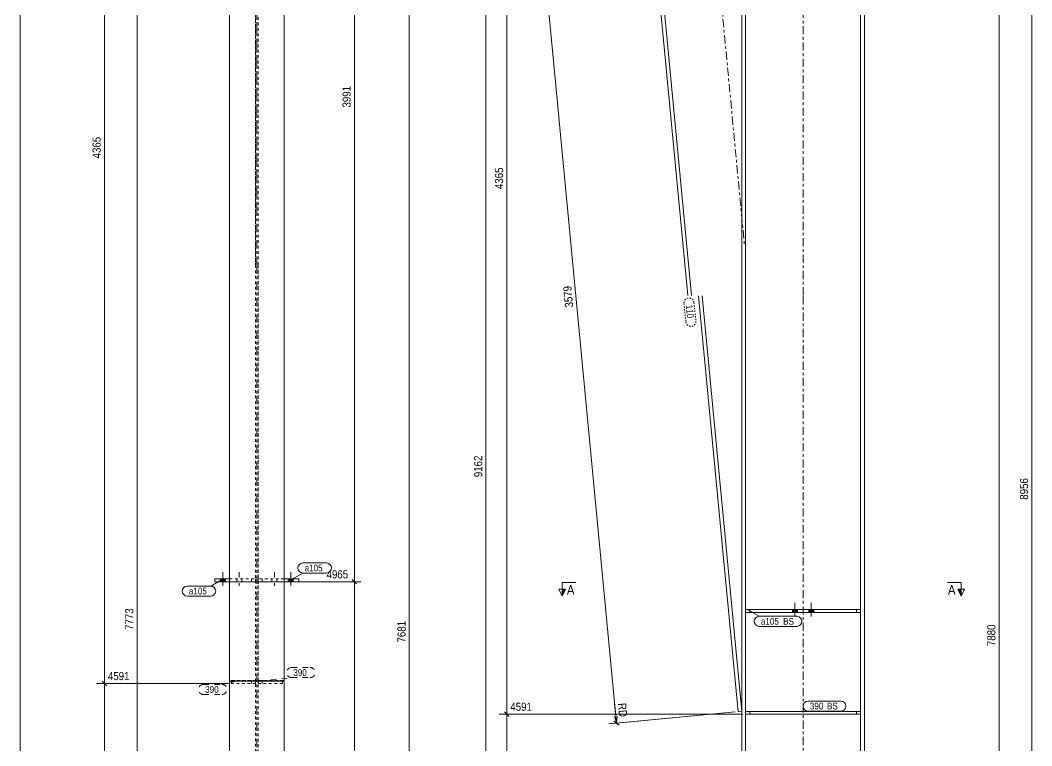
# Model space of a CAD drawing. Header units: millimetres. Extents: x 2 to 579, y 1 to 825.
# Drawn here: x 5 to 376.5, y 283.2 to 549.9 of the extents above; entities that cross this region are included whole.
import ezdxf

# ---------------------------------------------------------------- set-up
doc = ezdxf.new("R2010")
doc.units = ezdxf.units.MM
for name, pattern in [('XKITLINE00', [0]), ('XKITLINE01', [4, 1, -1, 1, -1]), ('XKITLINE02', [4, 2, -2]), ('XKITLINE03', [6, 3, -1, 1, -1]), ('XKITLINE04', [3, 0.5, -0.5, 0.5, -0.5, 0.5, -0.5])]:
    doc.linetypes.add(name, pattern=pattern)
for name, color, linetype, lineweight in [('Bolt', 3, 'Continuous', 0), ('Dimensions', 7, 'Continuous', 0), ('DrawingSheet', 5, 'Continuous', 0), ('Part', 2, 'Continuous', 0), ('PartMark', 7, 'Continuous', 0), ('Section', 6, 'Continuous', 0)]:
    doc.layers.add(name, color=color, linetype=linetype, lineweight=lineweight)
doc.styles.add('ARIAL', font='ARIAL.TTF')

# ---------------------------------------------------------------- blocks, each defined once
blk = doc.blocks.new('*A8')
at = {"layer": 'Bolt'}
for points in [[(288.64, 332.21), (288.64, 333.21), (290.44, 333.21), (290.44, 332.21)], [(288.64, 332.21), (288.64, 333.21), (290.44, 333.21), (290.44, 332.21)], [(294.64, 332.21), (294.64, 333.21), (296.44, 333.21), (296.44, 332.21)], [(294.64, 332.21), (294.64, 333.21), (296.44, 333.21), (296.44, 332.21)]]:
    blk.add_hatch(color=3, dxfattribs=at).paths.add_polyline_path(points, flags=17)
at = {"layer": 'Bolt', "color": 3, "linetype": 'XKITLINE00', "lineweight": 0}
for p, q in [((289.54, 335.71), (289.54, 330.71)), ((289.54, 335.71), (289.54, 330.71)), ((295.54, 335.71), (295.54, 330.71)), ((295.54, 335.71), (295.54, 330.71)), ((288.64, 333.21), (288.64, 332.21)), ((288.64, 333.21), (288.64, 332.21)), ((290.44, 333.21), (290.44, 332.21)), ((290.44, 333.21), (290.44, 332.21)), ((294.64, 333.21), (294.64, 332.21)), ((294.64, 333.21), (294.64, 332.21)), ((296.44, 333.21), (296.44, 332.21)), ((296.44, 333.21), (296.44, 332.21))]:
    blk.add_line(p, q, dxfattribs=at)
blk = doc.blocks.new('*A9')
at = {"layer": 'Bolt', "color": 3, "linetype": 'XKITLINE02', "lineweight": 0}
for p, q in [((289.54, 335.71), (289.54, 330.71)), ((289.54, 335.71), (289.54, 330.71)), ((295.54, 335.71), (295.54, 330.71)), ((295.54, 335.71), (295.54, 330.71)), ((288.64, 333.21), (288.64, 332.21)), ((288.64, 333.21), (288.64, 332.21)), ((290.44, 333.21), (290.44, 332.21)), ((290.44, 333.21), (290.44, 332.21)), ((294.64, 333.21), (294.64, 332.21)), ((294.64, 333.21), (294.64, 332.21)), ((296.44, 333.21), (296.44, 332.21)), ((296.44, 333.21), (296.44, 332.21))]:
    blk.add_line(p, q, dxfattribs=at)
blk = doc.blocks.new('*A15')
at = {"layer": 'Part', "color": 2, "linetype": 'XKITLINE00', "lineweight": 0}
for p, q in [((313.64, 688.58), (313.64, 448.71)), ((315.04, 448.71), (315.04, 689.68)), ((270.04, 654.21), (270.04, 448.71)), ((271.44, 655.31), (271.44, 448.71)), ((270.04, 448.61), (270.04, 181.42)), ((271.44, 448.61), (271.44, 333.21)), ((313.64, 448.61), (313.64, 333.21)), ((315.04, 181.42), (315.04, 448.61)), ((271.44, 332.21), (271.44, 181.42)), ((313.64, 332.21), (313.64, 181.42))]:
    blk.add_line(p, q, dxfattribs=at)
at = {"layer": 'Part', "color": 7, "linetype": 'XKITLINE03', "lineweight": 0}
for p, q in [((292.54, 448.71), (292.54, 681.94)), ((292.54, 181.42), (292.54, 448.61))]:
    blk.add_line(p, q, dxfattribs=at)
at = {"layer": 'Part', "color": 7, "linetype": 'XKITLINE01', "lineweight": 0}
for p, q in [((271.44, 333.21), (271.44, 332.21)), ((313.64, 333.21), (313.64, 332.21))]:
    blk.add_line(p, q, dxfattribs=at)
blk = doc.blocks.new('*A17')
at = {"layer": 'Part', "color": 2, "linetype": 'XKITLINE00', "lineweight": 0}
for p, q in [((271.44, 333.21), (313.64, 333.21)), ((271.44, 333.21), (271.44, 332.21)), ((271.44, 332.21), (313.64, 332.21)), ((313.64, 332.21), (313.64, 333.21))]:
    blk.add_line(p, q, dxfattribs=at)
at = {"layer": 'Part', "color": 7, "linetype": 'XKITLINE01', "lineweight": 0}
for p, q in [((272.94, 332.21), (272.94, 333.21)), ((312.14, 332.21), (312.14, 333.21))]:
    blk.add_line(p, q, dxfattribs=at)
blk = doc.blocks.new('*A18')
at = {"layer": 'Part', "color": 7, "linetype": 'XKITLINE01', "lineweight": 0}
for p, q in [((313.64, 333.21), (271.44, 333.21)), ((271.44, 332.21), (271.44, 333.21)), ((313.64, 332.21), (271.44, 332.21)), ((272.94, 333.21), (272.94, 332.21)), ((312.14, 332.21), (312.14, 333.21)), ((313.64, 333.21), (313.64, 332.21))]:
    blk.add_line(p, q, dxfattribs=at)
blk = doc.blocks.new('*A20')
at = {"layer": 'Part', "color": 7, "linetype": 'XKITLINE01', "lineweight": 0}
for p, q in [((233.39, 625.31), (268.87, 653.29)), ((268.87, 653.29), (270.04, 652.74)), ((270.04, 448.71), (270.04, 652.74)), ((270.04, 448.71), (270.04, 652.74)), ((270.04, 652.74), (270.04, 652.74)), ((270.04, 295.82), (270.04, 448.61)), ((270.04, 295.82), (270.04, 448.61))]:
    blk.add_line(p, q, dxfattribs=at)
at = {"layer": 'Part', "color": 7, "linetype": 'XKITLINE03', "lineweight": 0}
blk.add_line((253.47, 651.85), (270.98, 467.44), dxfattribs=at)
at = {"layer": 'Part', "color": 2, "linetype": 'XKITLINE00', "lineweight": 0}
for p, q in [((270.04, 652.74), (268.87, 653.29)), ((250.16, 448.71), (233.39, 625.31)), ((234.7, 626.35), (251.57, 448.71)), ((268.64, 295.69), (254.12, 448.61)), ((255.53, 448.61), (270.04, 295.82)), ((270.04, 295.82), (268.64, 295.69))]:
    blk.add_line(p, q, dxfattribs=at)
blk = doc.blocks.new('*A21')
at = {"layer": 'Part', "color": 2, "linetype": 'XKITLINE00', "lineweight": 0}
for p, q in [((271.44, 295.82), (313.64, 295.82)), ((271.44, 294.82), (313.64, 294.82))]:
    blk.add_line(p, q, dxfattribs=at)
at = {"layer": 'Part', "color": 7, "linetype": 'XKITLINE01', "lineweight": 0}
for p, q in [((271.44, 295.82), (271.44, 294.82)), ((272.94, 294.82), (272.94, 295.82)), ((312.14, 295.82), (312.14, 294.82)), ((313.64, 294.82), (313.64, 295.82))]:
    blk.add_line(p, q, dxfattribs=at)
blk = doc.blocks.new('*A22')
at = {"layer": 'Part', "color": 7, "linetype": 'XKITLINE01', "lineweight": 0}
for p, q in [((313.64, 295.82), (271.44, 295.82)), ((271.44, 295.82), (271.44, 294.82)), ((271.44, 294.82), (313.64, 294.82)), ((272.94, 294.82), (272.94, 295.82)), ((312.14, 294.82), (312.14, 295.82)), ((313.64, 294.82), (313.64, 295.82))]:
    blk.add_line(p, q, dxfattribs=at)
blk = doc.blocks.new('*A31')
at = {"layer": 'Bolt'}
blk.add_hatch(color=3, dxfattribs=at).paths.add_polyline_path([(105.25, 344.49), (105.25, 343.49), (103.45, 343.49), (103.45, 344.49)], flags=17)
blk.add_hatch(color=3, dxfattribs=at).paths.add_polyline_path([(105.25, 344.49), (105.25, 343.49), (103.45, 343.49), (103.45, 344.49)], flags=17)
at = {"layer": 'Bolt', "color": 3, "linetype": 'XKITLINE02', "lineweight": 0}
for p, q in [((98.35, 346.99), (98.35, 341.99)), ((98.35, 346.99), (98.35, 341.99)), ((97.45, 344.49), (97.45, 343.49)), ((97.45, 344.49), (97.45, 343.49)), ((99.25, 344.49), (99.25, 343.49)), ((99.25, 344.49), (99.25, 343.49))]:
    blk.add_line(p, q, dxfattribs=at)
at = {"layer": 'Bolt', "color": 3, "linetype": 'XKITLINE00', "lineweight": 0}
for p, q in [((104.35, 346.99), (104.35, 341.99)), ((104.35, 346.99), (104.35, 341.99)), ((103.45, 344.49), (103.45, 343.49)), ((103.45, 344.49), (103.45, 343.49)), ((105.25, 344.49), (105.25, 343.49)), ((105.25, 344.49), (105.25, 343.49))]:
    blk.add_line(p, q, dxfattribs=at)
blk = doc.blocks.new('*A32')
at = {"layer": 'Bolt'}
blk.add_hatch(color=3, dxfattribs=at).paths.add_polyline_path([(78.55, 343.49), (78.55, 344.49), (80.35, 344.49), (80.35, 343.49)], flags=17)
blk.add_hatch(color=3, dxfattribs=at).paths.add_polyline_path([(78.55, 343.49), (78.55, 344.49), (80.35, 344.49), (80.35, 343.49)], flags=17)
at = {"layer": 'Bolt', "color": 3, "linetype": 'XKITLINE00', "lineweight": 0}
for p, q in [((79.45, 346.99), (79.45, 341.99)), ((79.45, 346.99), (79.45, 341.99)), ((78.55, 344.49), (78.55, 343.49)), ((78.55, 344.49), (78.55, 343.49)), ((80.35, 344.49), (80.35, 343.49)), ((80.35, 344.49), (80.35, 343.49))]:
    blk.add_line(p, q, dxfattribs=at)
at = {"layer": 'Bolt', "color": 3, "linetype": 'XKITLINE02', "lineweight": 0}
for p, q in [((85.45, 346.99), (85.45, 341.99)), ((85.45, 346.99), (85.45, 341.99)), ((84.55, 344.49), (84.55, 343.49)), ((84.55, 344.49), (84.55, 343.49)), ((86.35, 344.49), (86.35, 343.49)), ((86.35, 344.49), (86.35, 343.49))]:
    blk.add_line(p, q, dxfattribs=at)
blk = doc.blocks.new('*A38')
at = {"layer": 'Part', "color": 7, "linetype": 'XKITLINE01', "lineweight": 0}
for p, q in [((81.9, 700.96), (81.9, 459.99)), ((91.45, 699.86), (91.45, 459.99)), ((92.35, 459.99), (92.35, 699.86)), ((101.9, 459.99), (101.9, 700.96)), ((81.9, 459.89), (81.9, 306.96)), ((91.45, 459.89), (91.45, 192.7)), ((92.35, 192.7), (92.35, 459.89)), ((101.9, 306.96), (101.9, 459.89))]:
    blk.add_line(p, q, dxfattribs=at)
at = {"layer": 'Part', "color": 7, "linetype": 'XKITLINE03', "lineweight": 0}
for p, q in [((91.9, 459.99), (91.9, 693.22)), ((91.9, 192.7), (91.9, 459.89))]:
    blk.add_line(p, q, dxfattribs=at)
at = {"layer": 'Part', "color": 2, "linetype": 'XKITLINE00', "lineweight": 0}
for p, q in [((81.9, 192.7), (81.9, 306.96)), ((101.9, 306.96), (101.9, 192.7))]:
    blk.add_line(p, q, dxfattribs=at)
blk = doc.blocks.new('*A40')
at = {"layer": 'Part', "color": 7, "linetype": 'XKITLINE01', "lineweight": 0}
for p, q in [((92.35, 344.49), (92.35, 343.49)), ((101.9, 344.49), (92.35, 344.49)), ((101.9, 343.49), (92.35, 343.49)), ((93.85, 344.49), (93.85, 343.49))]:
    blk.add_line(p, q, dxfattribs=at)
at = {"layer": 'Part', "color": 2, "linetype": 'XKITLINE00', "lineweight": 0}
for p, q in [((107.35, 344.49), (101.9, 344.49)), ((107.35, 343.49), (101.9, 343.49)), ((107.35, 344.49), (107.35, 343.49))]:
    blk.add_line(p, q, dxfattribs=at)
blk = doc.blocks.new('*A41')
at = {"layer": 'Part', "color": 2, "linetype": 'XKITLINE00', "lineweight": 0}
for p, q in [((76.45, 344.49), (81.9, 344.49)), ((76.45, 344.49), (76.45, 343.49)), ((76.45, 343.49), (81.9, 343.49))]:
    blk.add_line(p, q, dxfattribs=at)
at = {"layer": 'Part', "color": 7, "linetype": 'XKITLINE01', "lineweight": 0}
for p, q in [((81.9, 344.49), (91.45, 344.49)), ((81.9, 343.49), (91.45, 343.49)), ((89.95, 344.49), (89.95, 343.49)), ((91.45, 344.49), (91.45, 343.49))]:
    blk.add_line(p, q, dxfattribs=at)
blk = doc.blocks.new('*A43')
at = {"layer": 'Part', "color": 7, "linetype": 'XKITLINE01', "lineweight": 0}
for p, q in [((91.45, 664.57), (91.45, 459.99)), ((92.35, 664.57), (91.45, 664.57)), ((91.45, 664.01), (92.35, 664.01)), ((92.35, 459.99), (92.35, 664.57)), ((91.45, 637.62), (81.9, 637.62)), ((81.9, 637.62), (81.9, 626.31)), ((81.9, 636.59), (101.9, 636.59)), ((101.9, 637.62), (92.35, 637.62)), ((101.9, 626.31), (101.9, 637.62)), ((91.45, 459.89), (91.45, 307.1)), ((92.35, 307.1), (92.35, 459.89)), ((101.9, 307.1), (81.9, 307.1))]:
    blk.add_line(p, q, dxfattribs=at)
at = {"layer": 'Part', "color": 7, "linetype": 'XKITLINE03', "lineweight": 0}
blk.add_line((91.9, 663.12), (91.9, 478.72), dxfattribs=at)
at = {"layer": 'Part', "color": 2, "linetype": 'XKITLINE00', "lineweight": 0}
for p, q in [((81.9, 459.99), (81.9, 626.31)), ((101.9, 459.99), (101.9, 626.31)), ((81.9, 306.96), (81.9, 459.89)), ((101.9, 306.96), (101.9, 459.89)), ((101.9, 306.96), (81.9, 306.96))]:
    blk.add_line(p, q, dxfattribs=at)
blk = doc.blocks.new('*A44')
at = {"layer": 'Part', "color": 7, "linetype": 'XKITLINE01', "lineweight": 0}
for p, q in [((101.35, 307.1), (92.35, 307.1)), ((92.35, 307.1), (92.35, 306.1)), ((92.35, 306.1), (101.35, 306.1)), ((93.85, 307.1), (93.85, 306.1)), ((101.35, 306.1), (101.35, 307.1))]:
    blk.add_line(p, q, dxfattribs=at)
blk = doc.blocks.new('*A45')
at = {"layer": 'Part', "color": 7, "linetype": 'XKITLINE01', "lineweight": 0}
for p, q in [((91.45, 307.1), (82.45, 307.1)), ((82.45, 307.1), (82.45, 306.1)), ((82.45, 306.1), (91.45, 306.1)), ((89.95, 307.1), (89.95, 306.1)), ((91.45, 306.1), (91.45, 307.1))]:
    blk.add_line(p, q, dxfattribs=at)
blk = doc.blocks.new('*A78')
at = {"layer": 'DrawingSheet', "color": 5, "linetype": 'XKITLINE00', "lineweight": 0}
blk.add_line((5, 825), (5, 5), dxfattribs=at)
blk = doc.blocks.new('*A86')
at = {"layer": 'Dimensions', "color": 7, "linetype": 'XKITLINE00', "lineweight": 0}
blk.add_line((176.05, 64.42), (176.05, 708.31), dxfattribs=at)
at = {"layer": 'Dimensions', "color": 3, "style": 'ARIAL', "width": 0.85}
blk.add_text('9162', height=3, rotation=90.0002, dxfattribs=at).set_placement((174.7, 381.91))
blk = doc.blocks.new('*A92')
at = {"layer": 'Dimensions', "color": 7, "linetype": 'XKITLINE00', "lineweight": 0}
for p, q in [((233.81, 610.29), (191.25, 606.25)), ((193.16, 607.28), (195.01, 605.75)), ((224.01, 291.45), (194.09, 606.51)), ((223.32, 298.64), (224.01, 291.45)), ((267.65, 295.59), (221.17, 291.18)), ((267.65, 295.59), (221.62, 291.22)), ((223.27, 293.89), (224.01, 291.45)), ((224.27, 293.98), (224.01, 291.45)), ((223.08, 292.21), (224.93, 290.68))]:
    blk.add_line(p, q, dxfattribs=at)
at = {"layer": 'Dimensions', "color": 3}
for p in [(194.09, 606.51), (224.01, 291.45)]:
    blk.add_point(p, dxfattribs=at)
at = {"layer": 'Dimensions', "color": 7}
blk.add_point((224.01, 291.45), dxfattribs=at)
at = {"layer": 'Dimensions', "color": 3, "style": 'ARIAL', "width": 0.85}
for s, rotation, p in [('3579', 5.4259, (195.27, 607.83)), ('3579', 95.4261, (208.12, 444.42)), ('RD', -84.5743, (224.52, 298.75))]:
    blk.add_text(s, height=3, rotation=rotation, dxfattribs=at).set_placement(p)
blk = doc.blocks.new('*A104')
at = {"layer": 'PartMark', "color": 7, "linetype": 'XKITLINE04', "lineweight": 0}
for p, q in [((252.46, 446.1), (253.17, 439.37)), ((248.78, 445.71), (249.5, 438.98))]:
    blk.add_line(p, q, dxfattribs=at)
for centre, start, end in [((250.62, 445.9), 6.1046, 186.1046), ((251.34, 439.18), 186.1046, 6.1046)]:
    blk.add_arc(centre, 1.85, start, end, dxfattribs=at)
at = {"layer": 'PartMark', "color": 3, "style": 'ARIAL', "width": 0.85}
blk.add_text('110', height=2.5, rotation=-83.8982, dxfattribs=at).set_placement((249.44, 445.17))
blk = doc.blocks.new('*A108')
at = {"layer": 'PartMark', "color": 7, "linetype": 'XKITLINE00', "lineweight": 0}
for p, q in [((272.21, 333.15), (276.45, 330.76)), ((276.45, 330.76), (290.27, 330.76)), ((276.45, 327.06), (290.27, 327.06))]:
    blk.add_line(p, q, dxfattribs=at)
for centre, start, end in [((276.45, 328.91), 90, 270), ((290.27, 328.91), 270, 90)]:
    blk.add_arc(centre, 1.85, start, end, dxfattribs=at)
at = {"layer": 'PartMark', "color": 3, "style": 'ARIAL', "width": 0.85}
for s, p in [('a105', (277.05, 327.66)), ('BS', (285.22, 327.66))]:
    blk.add_text(s, height=2.5, dxfattribs=at).set_placement(p)
blk = doc.blocks.new('*A109')
at = {"layer": 'PartMark', "color": 7, "linetype": 'XKITLINE00', "lineweight": 0}
for p, q in [((294.43, 299.62), (306.39, 299.62)), ((294.43, 295.92), (306.39, 295.92))]:
    blk.add_line(p, q, dxfattribs=at)
for centre, start, end in [((294.43, 297.77), 90, 270), ((306.39, 297.77), 270, 90)]:
    blk.add_arc(centre, 1.85, start, end, dxfattribs=at)
at = {"layer": 'PartMark', "color": 3, "style": 'ARIAL', "width": 0.85}
for s, p in [('390', (295.03, 296.52)), ('BS', (301.34, 296.52))]:
    blk.add_text(s, height=2.5, dxfattribs=at).set_placement(p)
blk = doc.blocks.new('*A112')
at = {"layer": 'Section'}
for points in [[(205.29, 340.71), (204.04, 338.21), (204.04, 340.71)], [(350.6, 340.71), (350.6, 338.21), (349.35, 340.71)]]:
    blk.add_hatch(color=3, dxfattribs=at).paths.add_polyline_path(points, flags=17)
at = {"layer": 'Section', "color": 1, "linetype": 'XKITLINE00', "lineweight": 0}
for p, q in [((204.04, 343.21), (209.04, 343.21)), ((204.04, 343.21), (204.04, 338.21)), ((350.6, 343.21), (345.6, 343.21)), ((350.6, 343.21), (350.6, 338.21))]:
    blk.add_line(p, q, dxfattribs=at)
at = {"layer": 'Section', "color": 3, "linetype": 'XKITLINE00', "lineweight": 0}
for p, q in [((204.04, 338.21), (202.79, 340.71)), ((205.29, 340.71), (202.79, 340.71)), ((204.04, 338.21), (205.29, 340.71)), ((349.35, 340.71), (351.85, 340.71)), ((350.6, 338.21), (349.35, 340.71)), ((351.85, 340.71), (350.6, 338.21))]:
    blk.add_line(p, q, dxfattribs=at)
at = {"layer": 'Section', "color": 7, "style": 'ARIAL', "width": 0.85}
for p in [(205.79, 338.71), (345.74, 338.71)]:
    blk.add_text('A', height=3.5, dxfattribs=at).set_placement(p)
blk = doc.blocks.new('*A122')
at = {"layer": 'Dimensions', "color": 7, "linetype": 'XKITLINE00', "lineweight": 0}
blk.add_line((376.54, 66.42), (376.54, 689.68), dxfattribs=at)
at = {"layer": 'Dimensions', "color": 3, "style": 'ARIAL', "width": 0.85}
blk.add_text('8956', height=3, rotation=90.0002, dxfattribs=at).set_placement((375.19, 373.6))
blk = doc.blocks.new('*A124')
at = {"layer": 'Dimensions', "color": 7, "linetype": 'XKITLINE00', "lineweight": 0}
for p, q in [((270.44, 294.82), (180.86, 294.82)), ((182.86, 295.67), (184.56, 293.97)), ((183.71, 66.42), (183.71, 294.82)), ((182.86, 67.27), (184.56, 65.57)), ((269.04, 66.42), (180.86, 66.42))]:
    blk.add_line(p, q, dxfattribs=at)
at = {"layer": 'Dimensions', "color": 3}
for p in [(183.71, 294.82), (183.71, 66.42)]:
    blk.add_point(p, dxfattribs=at)
at = {"layer": 'Dimensions', "color": 3, "style": 'ARIAL', "width": 0.85}
blk.add_text('4591', height=3, dxfattribs=at).set_placement((185.01, 296.02))
blk.add_text('4591', height=3, rotation=90.0002, dxfattribs=at).set_placement((182.36, 176.17))
blk = doc.blocks.new('*A125')
at = {"layer": 'Dimensions', "color": 7, "linetype": 'XKITLINE00', "lineweight": 0}
for p, q in [((314.04, 689.68), (180.86, 689.68)), ((182.86, 690.53), (184.56, 688.83)), ((183.71, 294.82), (183.71, 689.68)), ((270.44, 294.82), (180.86, 294.82)), ((182.86, 295.67), (184.56, 293.97))]:
    blk.add_line(p, q, dxfattribs=at)
at = {"layer": 'Dimensions', "color": 3}
for p in [(183.71, 689.68), (183.71, 294.82)]:
    blk.add_point(p, dxfattribs=at)
at = {"layer": 'Dimensions', "color": 3, "style": 'ARIAL', "width": 0.85}
blk.add_text('8956', height=3, dxfattribs=at).set_placement((185.01, 690.88))
blk.add_text('4365', height=3, rotation=90.0002, dxfattribs=at).set_placement((182.36, 487.8))
blk = doc.blocks.new('*A126')
at = {"layer": 'Dimensions', "color": 7, "linetype": 'XKITLINE00', "lineweight": 0}
for p, q in [((334.04, 582.1), (366.94, 582.1)), ((363.69, 582.95), (365.38, 581.25)), ((364.54, 66.42), (364.54, 582.1)), ((363.69, 67.27), (365.38, 65.57)), ((316.04, 66.42), (366.94, 66.42))]:
    blk.add_line(p, q, dxfattribs=at)
at = {"layer": 'Dimensions', "color": 3}
for p in [(364.54, 582.1), (364.54, 66.42)]:
    blk.add_point(p, dxfattribs=at)
at = {"layer": 'Dimensions', "color": 3, "style": 'ARIAL', "width": 0.85}
blk.add_text('7880', height=3, dxfattribs=at).set_placement((354.34, 583.3))
blk.add_text('7880', height=3, rotation=90.0002, dxfattribs=at).set_placement((363.19, 319.81))
blk = doc.blocks.new('*A144')
at = {"layer": 'PartMark', "color": 7, "linetype": 'XKITLINE02', "lineweight": 0}
for p, q in [((72.32, 305.72), (79.08, 305.72)), ((84.28, 306.87), (79.08, 305.72)), ((72.32, 302.02), (79.08, 302.02))]:
    blk.add_line(p, q, dxfattribs=at)
for centre, start, end in [((72.32, 303.87), 90, 270), ((79.08, 303.87), 270, 90)]:
    blk.add_arc(centre, 1.85, start, end, dxfattribs=at)
at = {"layer": 'PartMark', "color": 3, "style": 'ARIAL', "width": 0.85}
blk.add_text('390', height=2.5, dxfattribs=at).set_placement((72.92, 302.62))
blk = doc.blocks.new('*A145')
at = {"layer": 'PartMark', "color": 7, "linetype": 'XKITLINE02', "lineweight": 0}
for p, q in [((104.71, 311.93), (111.48, 311.93)), ((93.12, 306.97), (104.71, 308.23)), ((104.71, 308.23), (111.48, 308.23))]:
    blk.add_line(p, q, dxfattribs=at)
for centre, start, end in [((104.71, 310.08), 90, 270), ((111.48, 310.08), 270, 90)]:
    blk.add_arc(centre, 1.85, start, end, dxfattribs=at)
at = {"layer": 'PartMark', "color": 3, "style": 'ARIAL', "width": 0.85}
blk.add_text('390', height=2.5, dxfattribs=at).set_placement((105.31, 308.83))
blk = doc.blocks.new('*A148')
at = {"layer": 'PartMark', "color": 7, "linetype": 'XKITLINE00', "lineweight": 0}
for p, q in [((66.34, 341.89), (74.95, 341.89)), ((79.2, 344.28), (74.95, 341.89)), ((66.34, 338.19), (74.95, 338.19))]:
    blk.add_line(p, q, dxfattribs=at)
for centre, start, end in [((66.34, 340.04), 90, 270), ((74.95, 340.04), 270, 90)]:
    blk.add_arc(centre, 1.85, start, end, dxfattribs=at)
at = {"layer": 'PartMark', "color": 3, "style": 'ARIAL', "width": 0.85}
blk.add_text('a105', height=2.5, dxfattribs=at).set_placement((66.94, 338.79))
blk = doc.blocks.new('*A149')
at = {"layer": 'PartMark', "color": 7, "linetype": 'XKITLINE00', "lineweight": 0}
for p, q in [((108.84, 350.37), (117.46, 350.37)), ((104.6, 344.28), (108.84, 346.67)), ((108.84, 346.67), (117.46, 346.67))]:
    blk.add_line(p, q, dxfattribs=at)
for centre, start, end in [((108.84, 348.52), 90, 270), ((117.46, 348.52), 270, 90)]:
    blk.add_arc(centre, 1.85, start, end, dxfattribs=at)
at = {"layer": 'PartMark', "color": 3, "style": 'ARIAL', "width": 0.85}
blk.add_text('a105', height=2.5, dxfattribs=at).set_placement((109.44, 347.27))
blk = doc.blocks.new('*A154')
at = {"layer": 'Dimensions', "color": 7, "linetype": 'XKITLINE00', "lineweight": 0}
for p, q in [((94.27, 573.44), (150.3, 573.44)), ((147.05, 574.29), (148.75, 572.6)), ((147.9, 77.7), (147.9, 573.44)), ((147.9, 84.92), (147.9, 77.7)), ((147.05, 78.55), (148.75, 76.85)), ((147.4, 80.2), (147.9, 77.7)), ((148.4, 80.2), (147.9, 77.7)), ((102.9, 77.7), (150.3, 77.7)), ((102.9, 77.7), (150.3, 77.7))]:
    blk.add_line(p, q, dxfattribs=at)
at = {"layer": 'Dimensions', "color": 3}
for p in [(147.9, 573.44), (147.9, 77.7)]:
    blk.add_point(p, dxfattribs=at)
at = {"layer": 'Dimensions', "color": 7}
blk.add_point((147.9, 77.7), dxfattribs=at)
at = {"layer": 'Dimensions', "color": 3, "style": 'ARIAL', "width": 0.85}
blk.add_text('7681', height=3, dxfattribs=at).set_placement((133.2, 574.64))
for s, p in [('7681', (146.55, 321.12)), ('RD', (146.7, 79.14))]:
    blk.add_text(s, height=3, rotation=90.0002, dxfattribs=at).set_placement(p)
blk = doc.blocks.new('*A157')
at = {"layer": 'Dimensions', "color": 7, "linetype": 'XKITLINE00', "lineweight": 0}
for p, q in [((77.45, 343.49), (130.12, 343.49)), ((126.87, 344.34), (128.57, 342.64)), ((127.72, 77.7), (127.72, 343.49)), ((126.87, 78.55), (128.57, 76.85)), ((102.9, 77.7), (130.12, 77.7))]:
    blk.add_line(p, q, dxfattribs=at)
at = {"layer": 'Dimensions', "color": 3}
for p in [(127.72, 343.49), (127.72, 77.7)]:
    blk.add_point(p, dxfattribs=at)
at = {"layer": 'Dimensions', "color": 3, "style": 'ARIAL', "width": 0.85}
blk.add_text('4965', height=3, dxfattribs=at).set_placement((117.52, 344.69))
blk.add_text('4965', height=3, rotation=90.0002, dxfattribs=at).set_placement((126.37, 206.14))
blk = doc.blocks.new('*A158')
at = {"layer": 'Dimensions', "color": 7, "linetype": 'XKITLINE00', "lineweight": 0}
for p, q in [((102.9, 700.96), (130.12, 700.96)), ((126.87, 701.81), (128.57, 700.11)), ((127.72, 343.49), (127.72, 700.96)), ((77.45, 343.49), (130.12, 343.49)), ((126.87, 344.34), (128.57, 342.64))]:
    blk.add_line(p, q, dxfattribs=at)
at = {"layer": 'Dimensions', "color": 3}
for p in [(127.72, 700.96), (127.72, 343.49)]:
    blk.add_point(p, dxfattribs=at)
at = {"layer": 'Dimensions', "color": 3, "style": 'ARIAL', "width": 0.85}
blk.add_text('8956', height=3, dxfattribs=at).set_placement((117.52, 702.16))
blk.add_text('3991', height=3, rotation=90.0002, dxfattribs=at).set_placement((126.37, 517.78))
blk = doc.blocks.new('*A159')
at = {"layer": 'Dimensions', "color": 7, "linetype": 'XKITLINE00', "lineweight": 0}
for p, q in [((81.45, 306.1), (33.05, 306.1)), ((35.05, 306.95), (36.75, 305.25)), ((35.9, 77.7), (35.9, 306.1)), ((35.05, 78.55), (36.75, 76.85)), ((80.9, 77.7), (33.05, 77.7))]:
    blk.add_line(p, q, dxfattribs=at)
at = {"layer": 'Dimensions', "color": 3}
for p in [(35.9, 306.1), (35.9, 77.7)]:
    blk.add_point(p, dxfattribs=at)
at = {"layer": 'Dimensions', "color": 3, "style": 'ARIAL', "width": 0.85}
blk.add_text('4591', height=3, dxfattribs=at).set_placement((37.2, 307.3))
blk.add_text('4591', height=3, rotation=90.0002, dxfattribs=at).set_placement((34.55, 187.45))
blk = doc.blocks.new('*A160')
at = {"layer": 'Dimensions', "color": 7, "linetype": 'XKITLINE00', "lineweight": 0}
for p, q in [((80.9, 700.96), (33.05, 700.96)), ((35.05, 701.81), (36.75, 700.11)), ((35.9, 306.1), (35.9, 700.96)), ((81.45, 306.1), (33.05, 306.1)), ((35.05, 306.95), (36.75, 305.25))]:
    blk.add_line(p, q, dxfattribs=at)
at = {"layer": 'Dimensions', "color": 3}
for p in [(35.9, 700.96), (35.9, 306.1)]:
    blk.add_point(p, dxfattribs=at)
at = {"layer": 'Dimensions', "color": 3, "style": 'ARIAL', "width": 0.85}
blk.add_text('8956', height=3, dxfattribs=at).set_placement((37.2, 702.16))
blk.add_text('4365', height=3, rotation=90.0002, dxfattribs=at).set_placement((34.55, 499.08))
blk = doc.blocks.new('*A161')
at = {"layer": 'Dimensions', "color": 7, "linetype": 'XKITLINE00', "lineweight": 0}
for p, q in [((47.05, 583.53), (48.75, 581.83)), ((84.5, 582.68), (45.05, 582.68)), ((47.9, 77.7), (47.9, 582.68)), ((47.05, 78.55), (48.75, 76.85)), ((80.9, 77.7), (45.05, 77.7))]:
    blk.add_line(p, q, dxfattribs=at)
at = {"layer": 'Dimensions', "color": 3}
for p in [(47.9, 582.68), (47.9, 77.7)]:
    blk.add_point(p, dxfattribs=at)
at = {"layer": 'Dimensions', "color": 3, "style": 'ARIAL', "width": 0.85}
blk.add_text('7773', height=3, dxfattribs=at).set_placement((49.2, 583.88))
blk.add_text('7773', height=3, rotation=90.0002, dxfattribs=at).set_placement((46.55, 325.74))

msp = doc.modelspace()

# ---------------------------------------------------------------- block references
at = {"lineweight": 0}
for name in ['*A78', '*A86', '*A160', '*A158', '*A125', '*A122', '*A43', '*A20', '*A92', '*A161', '*A126', '*A154', '*A104', '*A149', '*A157', '*A32', '*A31', '*A148', '*A41', '*A40', '*A112', '*A8', '*A9', '*A17', '*A18', '*A108', '*A159', '*A145', '*A144', '*A45', '*A44', '*A124', '*A109', '*A21', '*A22']:
    msp.add_blockref(name, (0, 0), dxfattribs=at)
at = {"layer": 'Part', "lineweight": 0}
for name in ['*A38', '*A15']:
    msp.add_blockref(name, (0, 0), dxfattribs=at)

doc.saveas('drawing.dxf')
